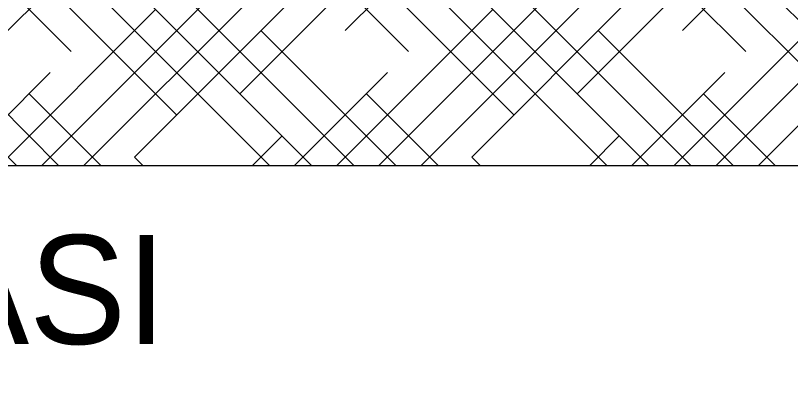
# Model space of a CAD drawing. Header units: millimetres. Extents: x 1393 to 3101, y -2944 to -480.
# Drawn here: x 2944.2 to 3022.6, y -1590.4 to -1553.8 of the extents above; entities that cross this region are included whole.
import ezdxf

# ---------------------------------------------------------------- set-up
doc = ezdxf.new("R2010")
doc.units = ezdxf.units.MM
doc.layers.add('TEFRİŞ_İÇ', color=224, linetype='Continuous', lineweight=13)
doc.layers.add('yazı', color=253, linetype='Continuous', lineweight=20)
doc.styles.get("Standard").update_dxf_attribs({"font": 'EtrFont'})

# ---------------------------------------------------------------- blocks, each defined once
blk = doc.blocks.new('YATAK_90')
at = {"layer": 'TEFRİŞ_İÇ'}
h = blk.add_hatch(dxfattribs=at)
h.set_pattern_fill('HOUND', color=51, scale=0.02, angle=315, style=0, pattern_type=2)
h.set_pattern_definition([(45, (-337.610665, -68.087708), (0.1122532015, 0.067351921), [0.508, -0.254]), (315, (-337.610665, -68.087708), (-0.1122532015, 0.067351921), [0.508, -0.254])])
h.paths.add_polyline_path([(0.35692, 0.42359), (0.35692, -0.47641), (-1.29308, -0.47641), (-1.31263, -0.47487), (-1.3317, -0.47029), (-1.34982, -0.46279), (-1.36655, -0.45254), (-1.38146, -0.4398), (-1.3942, -0.42488), (-1.40445, -0.40816), (-1.41196, -0.39004), (-1.41654, -0.37096), (-1.41808, -0.35141), (-1.41808, 0.29859), (-1.41654, 0.31814), (-1.41196, 0.33722), (-1.40445, 0.35534), (-1.3942, 0.37206), (-1.38146, 0.38698), (-1.36655, 0.39972), (-1.34982, 0.40997), (-1.3317, 0.41747), (-1.31263, 0.42205), (-1.29308, 0.42359)])
h.paths.add_polyline_path([(-0.0571, -0.06056), (-0.05609, -0.07001), (-0.05259, -0.07701), (-0.03695, -0.0832), (-0.02263, -0.08952), (-0.07239, -0.21955), (-0.10544, -0.26876), (-0.10442, -0.27821), (-0.10092, -0.28521), (-0.08528, -0.2914), (-0.01541, -0.32225), (0.02363, -0.33664), (0.03391, -0.34281), (0.05651, -0.34898), (0.08528, -0.3531), (0.112, -0.35104), (0.13255, -0.34281), (0.14694, -0.31813), (0.15927, -0.28728), (0.21064, -0.17211), (0.25996, -0.06517), (0.26613, -0.05489), (0.27435, -0.03432), (0.28257, -0.02404), (0.28462, -0.01376), (0.28462, -0.00347), (0.28462, 0.00475), (0.28212, 0.00967), (0.27944, 0.01334), (0.27229, 0.01709), (0.2538, 0.01504), (0.24925, 0.01428), (0.25897, 0.03609), (0.3083, 0.14303), (0.31446, 0.15331), (0.32268, 0.17388), (0.3309, 0.18416), (0.33296, 0.19444), (0.33296, 0.20473), (0.33296, 0.21295), (0.33046, 0.21787), (0.32778, 0.22154), (0.32063, 0.22529), (0.30213, 0.22324), (0.2898, 0.22118), (0.2672, 0.23146), (0.25075, 0.24174), (0.23226, 0.24997), (0.21376, 0.2582), (0.19527, 0.26848), (0.16444, 0.27671), (0.15417, 0.28493), (0.12334, 0.31167), (0.11307, 0.31784), (0.09868, 0.31373), (0.09252, 0.30139), (0.0843, 0.2911), (0.07813, 0.28288), (0.07813, 0.27671), (0.07601, 0.26729), (0.07191, 0.2302), (0.05142, 0.17799), (0.04525, 0.16976), (-0.02406, -0.01134)])
at = {"layer": 'TEFRİŞ_İÇ', "linetype": 'Continuous', "flags": 128}
blk.add_lwpolyline([(-1.29308, 0.42359), (0.35692, 0.42359), (0.35692, -0.47641), (-1.29308, -0.47641, -0.414214), (-1.41808, -0.35141), (-1.41808, 0.29859, -0.414214)], format="xyb", close=True, dxfattribs=at)

msp = doc.modelspace()

# ---------------------------------------------------------------- block references
at = {"layer": 'TEFRİŞ_İÇ', "linetype": 'ByBlock', "xscale": -95, "yscale": 95, "zscale": 95, "rotation": 180}
msp.add_blockref('YATAK_90', (3024.162644, -1528.704967), dxfattribs=at)

# ---------------------------------------------------------------- texts
at = {"layer": 'yazı', "color": 1}
msp.add_text('Ç.YATAK ODASI', height=11, rotation=360, dxfattribs=at).set_placement((2846.705088, -1586.982828))

doc.saveas('drawing.dxf')
